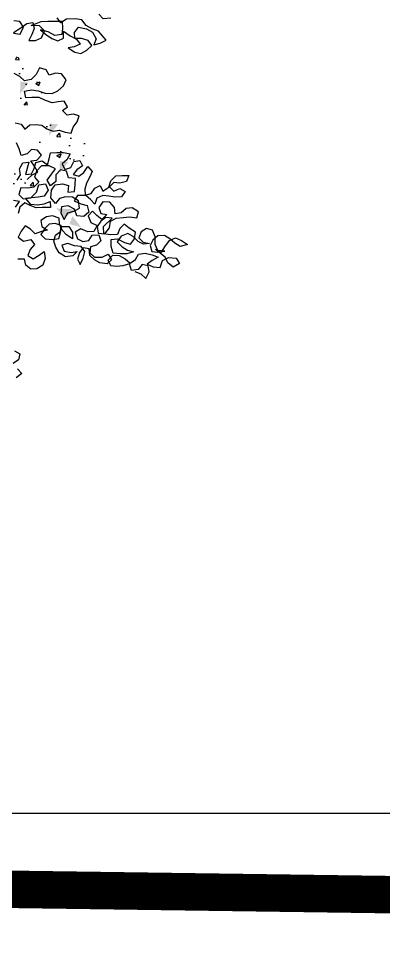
# Model space of a CAD drawing. Header units: metres. Extents: x 37 to 217, y 53 to 242.
# Drawn here: x 87.054 to 88.028, y 54.697 to 57.175 of the extents above; entities that cross this region are included whole.
import ezdxf

# ---------------------------------------------------------------- set-up
doc = ezdxf.new("R2010")
doc.units = ezdxf.units.M
doc.linetypes.add('HIDDENX2', pattern=[0.75, 0.5, -0.25])
for name, color, linetype in [('DGPRO_Arboles existentes', 7, 'Continuous'), ('DGPRO_Linea oficial', 2, 'Continuous'), ('DGPRO_Perfil existente', 244, 'Continuous')]:
    doc.layers.add(name, color=color, linetype=linetype)

# ---------------------------------------------------------------- blocks, each defined once
blk = doc.blocks.new('Senna corymbosa VISTA 250 gris')
h = blk.add_hatch()
h.set_pattern_fill('AR-CONC', color=252, scale=0.016296)
h.set_pattern_definition([(50, (1407.53525, 815.86984), (0.116883202, -0.010225955), [0.012221841, -0.134440254]), (355, (1407.53525, 815.86984), (-0.022610624, 0.122575639), [0.009777473, -0.107552204]), (100.451444, (1407.54499, 815.86899), (0.094272578, 0.112349682), [0.010386967, -0.114256635]), (46.1842, (1407.53525, 815.90243), (0.17391539, -0.026972672), [0.018332762, -0.20166038]), (96.635635, (1407.54974, 815.90018), (0.152310533, 0.158740306), [0.01558046, -0.17138505]), (351.184164, (1407.53525, 815.90243), (0.152310533, 0.158740306), [0.01466621, -0.161328306]), (21, (1407.55155, 815.89428), (0.09727071, -0.065609923), [0.012221841, -0.134440254]), (326, (1407.55155, 815.89428), (0.039650152, 0.118168917), [0.009777473, -0.107552204]), (71.451445, (1407.55965, 815.88881), (0.136920861, 0.052558994), [0.010386967, -0.114256635]), (37.5, (1407.53525, 815.869838), (0.0019815443, 0.054247678), [0, -0.1062485405, 0, -0.1091817824, 0, -0.1079595983]), (7.5, (1407.53525, 815.86984), (0.0428692552, 0.064272498), [0, -0.062249912, 0, -0.1038041723, 0, -0.041146866]), (327.5, (1407.49891, 815.86984), (0.0869905748, -0.0036754942), [0, -0.040739471, 0, -0.1271071497, 0, -0.16866141]), (317.5, (1407.482615, 815.86984), (0.095034784, 0.016312896), [0, -0.052961312, 0, -0.084412184, 0, -0.119774045])])
edge = h.paths.add_edge_path()
edge.add_spline(control_points=[(2188.3881, 1071.4067), (2188.4052, 1071.4093), (2188.4426, 1071.3602), (2188.5184, 1071.2974), (2188.4343, 1071.2748), (2188.383, 1071.2727), (2188.3055, 1071.3105), (2188.3481, 1071.3648), (2188.3725, 1071.4045), (2188.3881, 1071.4067)], knot_values=[0, 0, 0, 0, 0.08768, 0.181827, 0.244547, 0.317629, 0.40391, 0.455698, 0.535727, 0.535727, 0.535727, 0.535727], degree=3, periodic=0)
h = blk.add_hatch(color=252)
h.dxf.hatch_style = 1
h.paths.add_polyline_path([(2188.4309, 1071.3356), (2188.4075, 1071.306), (2188.4082, 1071.3382)])
h = blk.add_hatch()
h.set_pattern_fill('AR-CONC', color=252, scale=0.016296)
h.set_pattern_definition([(50, (1407.31745, 815.57253), (0.116883202, -0.010225955), [0.012221841, -0.134440254]), (355, (1407.31745, 815.57253), (-0.022610624, 0.122575639), [0.009777473, -0.107552204]), (100.451444, (1407.32719, 815.57168), (0.094272578, 0.112349682), [0.010386967, -0.114256635]), (46.1842, (1407.31745, 815.60512), (0.17391539, -0.026972672), [0.018332762, -0.20166038]), (96.635635, (1407.33194, 815.60287), (0.152310533, 0.158740306), [0.01558046, -0.17138505]), (351.184164, (1407.31745, 815.60512), (0.152310533, 0.158740306), [0.01466621, -0.161328306]), (21, (1407.33374, 815.59697), (0.09727071, -0.065609923), [0.012221841, -0.134440254]), (326, (1407.33374, 815.59697), (0.039650152, 0.118168917), [0.009777473, -0.107552204]), (71.451445, (1407.34185, 815.59151), (0.136920861, 0.052558994), [0.010386967, -0.114256635]), (37.5, (1407.31745, 815.57253), (0.0019815443, 0.054247678), [0, -0.1062485405, 0, -0.1091817824, 0, -0.1079595983]), (7.5, (1407.31745, 815.57253), (0.0428692552, 0.064272498), [0, -0.062249912, 0, -0.1038041723, 0, -0.041146866]), (327.5, (1407.28111, 815.57253), (0.0869905748, -0.0036754942), [0, -0.040739471, 0, -0.1271071497, 0, -0.16866141]), (317.5, (1407.26481, 815.57253), (0.095034784, 0.016312896), [0, -0.052961312, 0, -0.084412184, 0, -0.119774045])])
edge = h.paths.add_edge_path()
edge.add_spline(control_points=[(2188.4988, 1071.2556), (2188.5159, 1071.2581), (2188.5533, 1071.2091), (2188.6291, 1071.1463), (2188.545, 1071.1237), (2188.4937, 1071.1216), (2188.4162, 1071.1594), (2188.4588, 1071.2136), (2188.4832, 1071.2533), (2188.4988, 1071.2556)], knot_values=[0, 0, 0, 0, 0.08768, 0.181827, 0.244547, 0.317629, 0.40391, 0.455698, 0.535727, 0.535727, 0.535727, 0.535727], degree=3, periodic=0)
h = blk.add_hatch(color=252)
h.dxf.hatch_style = 1
h.paths.add_polyline_path([(2188.5092, 1071.2244), (2188.4857, 1071.1948), (2188.4865, 1071.2269)])
h = blk.add_hatch()
h.set_pattern_fill('AR-CONC', color=252, scale=0.016296)
h.set_pattern_definition([(50, (1407.59733, 815.41112), (0.116883202, -0.010225955), [0.012221841, -0.134440254]), (355, (1407.59733, 815.41112), (-0.022610624, 0.122575639), [0.009777473, -0.107552204]), (100.451444, (1407.60707, 815.41027), (0.094272578, 0.112349682), [0.010386967, -0.114256635]), (46.1842, (1407.59733, 815.44371), (0.17391539, -0.026972672), [0.018332762, -0.20166038]), (96.635635, (1407.61182, 815.44147), (0.152310533, 0.158740306), [0.01558046, -0.17138505]), (351.184164, (1407.59733, 815.44371), (0.152310533, 0.158740306), [0.01466621, -0.161328306]), (21, (1407.61362, 815.435565), (0.09727071, -0.065609923), [0.012221841, -0.134440254]), (326, (1407.61362, 815.43556), (0.039650152, 0.118168917), [0.009777473, -0.107552204]), (71.451445, (1407.62173, 815.4301), (0.136920861, 0.052558994), [0.010386967, -0.114256635]), (37.5, (1407.597327, 815.41112), (0.0019815443, 0.054247678), [0, -0.1062485405, 0, -0.1091817824, 0, -0.1079595983]), (7.5, (1407.59733, 815.41112), (0.0428692552, 0.064272498), [0, -0.062249912, 0, -0.1038041723, 0, -0.041146866]), (327.5, (1407.560988, 815.41112), (0.0869905748, -0.0036754942), [0, -0.040739471, 0, -0.1271071497, 0, -0.16866141]), (317.5, (1407.54469, 815.41112), (0.095034784, 0.016312896), [0, -0.052961312, 0, -0.084412184, 0, -0.119774045])])
edge = h.paths.add_edge_path()
edge.add_spline(control_points=[(2188.3566, 1071.1736), (2188.3737, 1071.1761), (2188.4111, 1071.127), (2188.4869, 1071.0643), (2188.4028, 1071.0416), (2188.3514, 1071.0395), (2188.274, 1071.0774), (2188.3165, 1071.1316), (2188.341, 1071.1713), (2188.3566, 1071.1736)], knot_values=[0, 0, 0, 0, 0.08768, 0.181827, 0.244547, 0.317629, 0.40391, 0.455698, 0.535727, 0.535727, 0.535727, 0.535727], degree=3, periodic=0)
h = blk.add_hatch(color=252)
h.dxf.hatch_style = 1
h.paths.add_polyline_path([(2188.5365, 1071.124), (2188.513, 1071.0944), (2188.5138, 1071.1266)])
h = blk.add_hatch(color=252)
h.dxf.hatch_style = 1
h.paths.add_polyline_path([(2188.5044, 1071.0003), (2188.5611, 1070.9972), (2188.5264, 1070.9772)])
h = blk.add_hatch(color=252)
h.dxf.hatch_style = 1
h.paths.add_polyline_path([(2188.5473, 1070.9796), (2188.5706, 1070.95), (2188.5395, 1070.9582)])
at = {"color": 252, "lineweight": -2}
for points in [[(2188.3903, 1071.4681), (2188.4078, 1071.4649), (2188.4169, 1071.4837), (2188.407, 1071.4985), (2188.3909, 1071.5003)], [(2188.3904, 1071.4696), (2188.4096, 1071.4824), (2188.4259, 1071.4938), (2188.442, 1071.4965), (2188.4447, 1071.4803), (2188.4385, 1071.4643), (2188.4309, 1071.4484), (2188.4485, 1071.4481), (2188.4647, 1071.4551), (2188.4723, 1071.474), (2188.4594, 1071.4874), (2188.4375, 1071.4878), (2188.464, 1071.499), (2188.4816, 1071.5002), (2188.5196, 1071.4995), (2188.5207, 1071.4805), (2188.519, 1071.4644), (2188.4999, 1071.4618), (2188.4825, 1071.4709), (2188.4622, 1071.4771), (2188.4751, 1071.4652), (2188.4925, 1071.4532), (2188.5084, 1071.447), (2188.5232, 1071.4541), (2188.5235, 1071.4731), (2188.5408, 1071.4611), (2188.5582, 1071.452), (2188.5682, 1071.4387), (2188.552, 1071.4317), (2188.5359, 1071.429), (2188.5533, 1071.417), (2188.5693, 1071.4138), (2188.5855, 1071.4223), (2188.5989, 1071.4353), (2188.5889, 1071.4486), (2188.5714, 1071.4533), (2188.5539, 1071.4536), (2188.5527, 1071.4697), (2188.5632, 1071.4841), (2188.585, 1071.4794), (2188.601, 1071.4703), (2188.6109, 1071.4526), (2188.6048, 1071.4366), (2188.6209, 1071.4407), (2188.6372, 1071.4492), (2188.6171, 1071.473), (2188.5997, 1071.4791), (2188.5837, 1071.4882), (2188.5723, 1071.503), (2188.5548, 1071.5062), (2188.5314, 1071.5052), (2188.5166, 1071.4952), (2188.5066, 1071.5085)], [(2188.6499, 1071.5075), (2188.6294, 1071.5064), (2188.6179, 1071.5183)], [(2188.4267, 1071.0771), (2188.44, 1071.09), (2188.4548, 1071.0971), (2188.4463, 1071.1133), (2188.4363, 1071.1267), (2188.4524, 1071.1293), (2188.4643, 1071.1423), (2188.4543, 1071.1556), (2188.4383, 1071.1573), (2188.4264, 1071.1458), (2188.4102, 1071.1417), (2188.4047, 1071.1594), (2188.3976, 1071.1756)], [(2188.3942, 1071.2283), (2188.4102, 1071.2251), (2188.4202, 1071.2118), (2188.4336, 1071.2232), (2188.4497, 1071.2244), (2188.4657, 1071.2227), (2188.4787, 1071.2122), (2188.4961, 1071.2061), (2188.5123, 1071.2087), (2188.5283, 1071.204), (2188.5443, 1071.2008), (2188.549, 1071.2168), (2188.5595, 1071.2313), (2188.5656, 1071.2473), (2188.5496, 1071.2519), (2188.5335, 1071.2493), (2188.5205, 1071.2612), (2188.5338, 1071.2712), (2188.5253, 1071.286), (2188.5092, 1071.2848), (2188.4931, 1071.2822), (2188.4756, 1071.2883), (2188.4582, 1071.2959), (2188.4392, 1071.2962), (2188.4231, 1071.2951), (2188.419, 1071.3127), (2188.4381, 1071.3167), (2188.4556, 1071.3135), (2188.4745, 1071.3073), (2188.4935, 1071.307), (2188.5082, 1071.3141), (2188.5231, 1071.327), (2188.5307, 1071.3429), (2188.5178, 1071.3592), (2188.5017, 1071.361), (2188.4856, 1071.3554), (2188.477, 1071.3702), (2188.4596, 1071.3749), (2188.4505, 1071.3575), (2188.4371, 1071.3445), (2188.4195, 1071.3405), (2188.4065, 1071.3524), (2188.392, 1071.3599)], [(2188.714, 1070.8316), (2188.73, 1070.8255), (2188.7429, 1070.8136), (2188.752, 1070.831), (2188.7493, 1070.8471), (2188.7333, 1070.8503), (2188.7228, 1070.8373), (2188.7053, 1070.8347), (2188.6997, 1070.8524), (2188.6821, 1070.8468), (2188.666, 1070.8456), (2188.6499, 1070.8474), (2188.6428, 1070.8621), (2188.6548, 1070.8751), (2188.6723, 1070.8748), (2188.6882, 1070.8657), (2188.7012, 1070.8538), (2188.716, 1070.8638), (2188.7236, 1070.8783), (2188.7411, 1070.8809), (2188.7601, 1070.8762), (2188.7761, 1070.8701), (2188.7598, 1070.8616), (2188.7465, 1070.8516), (2188.7624, 1070.844), (2188.7814, 1070.8422), (2188.7876, 1070.8611), (2188.8038, 1070.8696), (2188.8243, 1070.8678), (2188.8328, 1070.853), (2188.8165, 1070.843), (2188.8021, 1070.855), (2188.7951, 1070.8697), (2188.7691, 1070.8907), (2188.7851, 1070.8831), (2188.7941, 1070.8975), (2188.8061, 1070.9149), (2188.8223, 1070.9219), (2188.8382, 1070.9143), (2188.8541, 1070.9038), (2188.835, 1070.8983), (2188.8206, 1070.9073), (2188.8076, 1070.9192), (2188.7931, 1070.9283), (2188.7756, 1070.9271), (2188.7622, 1070.9156), (2188.7547, 1070.9011), (2188.7588, 1070.885), (2188.7748, 1070.8832), (2188.7939, 1070.8858), (2188.7749, 1070.8876), (2188.7679, 1070.9038), (2188.7682, 1070.9243), (2188.7612, 1070.942), (2188.7452, 1070.9466), (2188.7304, 1070.9381), (2188.7243, 1070.9221), (2188.7358, 1070.9102), (2188.7533, 1070.907), (2188.7372, 1070.9044), (2188.7227, 1070.9119), (2188.7097, 1070.9253), (2188.6952, 1070.9329), (2188.6776, 1070.9259), (2188.6671, 1070.9114), (2188.68, 1070.898), (2188.6945, 1070.889), (2188.7105, 1070.8844), (2188.6928, 1070.8788), (2188.6753, 1070.8791), (2188.6563, 1070.8809), (2188.6508, 1070.8985), (2188.6511, 1070.9175), (2188.6672, 1070.9187), (2188.6861, 1070.9096), (2188.7021, 1070.905), (2188.7126, 1070.9194), (2188.7158, 1070.9369), (2188.6984, 1070.9474), (2188.6854, 1070.9579), (2188.6735, 1070.9464), (2188.6674, 1070.9304), (2188.6484, 1070.9293), (2188.6309, 1070.9325), (2188.6298, 1070.9516), (2188.6536, 1070.9745), (2188.636, 1070.9763), (2188.6227, 1070.9663), (2188.6137, 1070.9518), (2188.6163, 1070.9342), (2188.6338, 1070.9325), (2188.6458, 1070.9484), (2188.649, 1070.9658), (2188.6638, 1070.9744), (2188.6828, 1070.9755), (2188.7004, 1070.9781), (2188.7194, 1070.9749), (2188.724, 1070.9909), (2188.7067, 1071.0014), (2188.6906, 1071.0002), (2188.6772, 1070.9888), (2188.6611, 1070.9861), (2188.6599, 1071.0022), (2188.647, 1071.0171), (2188.628, 1071.0174), (2188.6175, 1071.0029), (2188.6231, 1070.9868), (2188.6391, 1070.9836), (2188.6257, 1070.9706), (2188.6127, 1070.9811), (2188.6012, 1070.993), (2188.5893, 1070.98), (2188.5963, 1070.9624), (2188.6137, 1070.9548), (2188.6047, 1070.9388), (2188.5886, 1070.9376), (2188.5697, 1070.9453), (2188.5549, 1070.9368), (2188.5605, 1070.9191), (2188.575, 1070.9115), (2188.5911, 1070.9142), (2188.6001, 1070.9287), (2188.6177, 1070.9298), (2188.6233, 1070.9136), (2188.6114, 1070.9021), (2188.5952, 1070.898), (2188.5935, 1070.882), (2188.6064, 1070.8701), (2188.6269, 1070.8697), (2188.6431, 1070.8782), (2188.6516, 1070.8634), (2188.6397, 1070.8519), (2188.6208, 1070.8552), (2188.6063, 1070.8627), (2188.5933, 1070.8747), (2188.5922, 1070.8922), (2188.5761, 1070.8954), (2188.5657, 1070.8825), (2188.561, 1070.865), (2188.5681, 1070.8502), (2188.5757, 1070.8677), (2188.5804, 1070.8851), (2188.5703, 1070.8985), (2188.5528, 1070.9002), (2188.5354, 1070.9064), (2188.5192, 1070.9023), (2188.5248, 1070.8861), (2188.5438, 1070.8828), (2188.5599, 1070.8855), (2188.548, 1070.874), (2188.5289, 1070.8714), (2188.5116, 1070.8819), (2188.503, 1070.8967), (2188.4975, 1070.9129), (2188.5021, 1070.9289), (2188.5155, 1070.9389), (2188.5172, 1070.955), (2188.5012, 1070.9596), (2188.4851, 1070.9584), (2188.4732, 1070.9469), (2188.4627, 1070.931), (2188.4742, 1070.9191), (2188.4946, 1070.9173), (2188.5108, 1070.92), (2188.5154, 1070.936), (2188.5186, 1070.952), (2188.5376, 1070.9517), (2188.5476, 1070.9369), (2188.5473, 1070.9193), (2188.5314, 1070.9298), (2188.5199, 1070.9417), (2188.5129, 1070.958), (2188.5117, 1070.9741), (2188.4942, 1070.9802), (2188.4781, 1070.9776), (2188.4633, 1070.9676), (2188.466, 1070.9515), (2188.4804, 1070.9424), (2188.4643, 1070.9383), (2188.4481, 1070.9327), (2188.4351, 1070.9447), (2188.4207, 1070.9537), (2188.4102, 1070.9393), (2188.4026, 1070.9233), (2188.417, 1070.9128), (2188.4361, 1070.9169), (2188.4461, 1070.9035), (2188.4342, 1070.8906), (2188.4281, 1070.8746), (2188.4425, 1070.8656), (2188.4588, 1070.8755), (2188.4721, 1070.8855), (2188.4747, 1070.8665), (2188.4686, 1070.849), (2188.4523, 1070.8391), (2188.4362, 1070.8379), (2188.4232, 1070.8484), (2188.4191, 1070.8645), (2188.4016, 1070.8648)], [(2188.3994, 1071.0754), (2188.4084, 1071.0899), (2188.4057, 1071.106), (2188.4148, 1071.122), (2188.4309, 1071.1232), (2188.4216, 1071.0911), (2188.4377, 1071.0923), (2188.4452, 1071.1068), (2188.4499, 1071.1228), (2188.4661, 1071.1269), (2188.4805, 1071.1165), (2188.4852, 1071.1325), (2188.4884, 1071.1485), (2188.5059, 1071.1496), (2188.5235, 1071.1493), (2188.541, 1071.1461), (2188.5319, 1071.1302), (2188.52, 1071.1187), (2188.5271, 1071.104), (2188.5433, 1071.1095), (2188.5509, 1071.1255), (2188.567, 1071.1281), (2188.5741, 1071.1134), (2188.5593, 1071.1034), (2188.5488, 1071.0904), (2188.5648, 1071.0858), (2188.5781, 1071.0958), (2188.5886, 1071.1117), (2188.6001, 1071.0983), (2188.5925, 1071.0823), (2188.585, 1071.0679), (2188.5803, 1071.0518), (2188.5815, 1071.0357), (2188.5976, 1071.0399), (2188.6067, 1071.0543), (2188.6214, 1071.0614), (2188.6285, 1071.0466), (2188.6447, 1071.0566), (2188.6494, 1071.0741), (2188.6628, 1071.087), (2188.6804, 1071.0881), (2188.6979, 1071.0878), (2188.6918, 1071.0719), (2188.6742, 1071.0678), (2188.6581, 1071.0695), (2188.6462, 1071.058), (2188.6577, 1071.0461), (2188.6739, 1071.0532), (2188.6884, 1071.0456), (2188.6779, 1071.0312), (2188.6604, 1071.03), (2188.6443, 1071.0332), (2188.6283, 1071.0349), (2188.6121, 1071.0279), (2188.6074, 1071.0119), (2188.5959, 1071.0238), (2188.5829, 1071.0343), (2188.561, 1071.0346), (2188.552, 1071.0202), (2188.5694, 1071.0126), (2188.5869, 1071.0079), (2188.5909, 1070.9902), (2188.5776, 1070.9788), (2188.5586, 1070.9806), (2188.5531, 1070.9982), (2188.5357, 1071.0073), (2188.5181, 1071.0047), (2188.5163, 1070.9871), (2188.5248, 1070.9709), (2188.5353, 1070.9883), (2188.5515, 1070.9924), (2188.5663, 1071.0009), (2188.5637, 1071.02), (2188.5478, 1071.0305), (2188.5288, 1071.0308), (2188.5126, 1071.0267), (2188.5021, 1071.0137), (2188.4892, 1071.0286), (2188.491, 1071.049), (2188.5015, 1071.0634), (2188.5206, 1071.066), (2188.5366, 1071.0614), (2188.5348, 1071.0439), (2188.5524, 1071.045), (2188.5542, 1071.064), (2188.5559, 1071.0801), (2188.5369, 1071.0818), (2188.5314, 1071.0995), (2188.5154, 1071.1027), (2188.5034, 1071.0897), (2188.5031, 1071.0722), (2188.4883, 1071.0607), (2188.4798, 1071.0755), (2188.4918, 1071.0914), (2188.5023, 1071.1058), (2188.4848, 1071.1135), (2188.4644, 1071.1138), (2188.451, 1071.0994), (2188.4463, 1071.0834), (2188.4578, 1071.07), (2188.4444, 1071.0571), (2188.4283, 1071.0545), (2188.4093, 1071.0548), (2188.4046, 1071.0373), (2188.4161, 1071.0254), (2188.4366, 1071.028), (2188.4515, 1071.0438), (2188.4576, 1071.0627), (2188.4752, 1071.0654), (2188.4823, 1071.0492), (2188.4718, 1071.0332), (2188.4556, 1071.0306), (2188.438, 1071.028), (2188.4219, 1071.0268), (2188.4348, 1071.0119), (2188.4553, 1071.0101), (2188.4714, 1071.0128), (2188.4876, 1071.0183), (2188.4888, 1071.0022), (2188.4668, 1071.0026), (2188.4507, 1071.0014), (2188.4348, 1071.0076), (2188.4203, 1071.0151), (2188.4069, 1071.0037), (2188.4022, 1070.9862)], [(2188.3952, 1071.0039), (2188.4057, 1071.0183), (2188.3897, 1071.0215)], [(2188.3923, 1070.6202), (2188.4068, 1070.6126), (2188.4036, 1070.5966), (2188.3888, 1070.5866)], [(2188.4003, 1070.5718), (2188.4118, 1070.5599), (2188.3969, 1070.5484)]]:
    blk.add_lwpolyline(points, dxfattribs=at)

msp = doc.modelspace()

# ---------------------------------------------------------------- linework, layer by layer
at = {"layer": 'DGPRO_Linea oficial'}
for points in [[(216.8535, 70.7486), (197.9082, 70.7486), (197.9082, 52.977), (187.4539, 52.837), (187.4539, 52.6366), (178.2792, 52.7139), (169.1046, 52.6766), (169.1046, 52.8766), (165.8044, 53.0266), (141.6424, 53.9566), (126.7716, 54.1866), (118.9725, 54.2266), (111.4159, 54.4466), (103.8188, 54.6166), (83.8087, 54.8975), (80.1858, 54.8066), (80.1858, 54.6066), (53.3919, 54.8066), (53.3919, 55.0066), (43.2146, 55.0066)], [(86.8202, 55.0552), (102.733, 55.0552)]]:
    msp.add_lwpolyline(points, dxfattribs=at)
at = {"layer": 'DGPRO_Perfil existente', "linetype": 'HIDDENX2', "ltscale": 10, "const_width": 0.1}
msp.add_lwpolyline([(216.8535, 70.7486), (197.9082, 70.7486), (197.9082, 52.977), (187.4539, 52.837), (187.4539, 52.6366), (178.2792, 52.7139), (169.1046, 52.6766), (169.1046, 52.8766), (165.8044, 53.0266), (141.6424, 53.9566), (126.7716, 54.1866), (118.9725, 54.2266), (111.4159, 54.4466), (103.8188, 54.6166), (83.8087, 54.8975), (80.1858, 54.8066), (80.1858, 54.6066), (53.3919, 54.8066), (53.3919, 55.0066), (43.2146, 55.0066)], dxfattribs=at)

# ---------------------------------------------------------------- block references
at = {"layer": 'DGPRO_Arboles existentes'}
msp.add_blockref('Senna corymbosa VISTA 250 gris', (-2101.3494, -1014.3312), dxfattribs=at)

doc.saveas('drawing.dxf')
